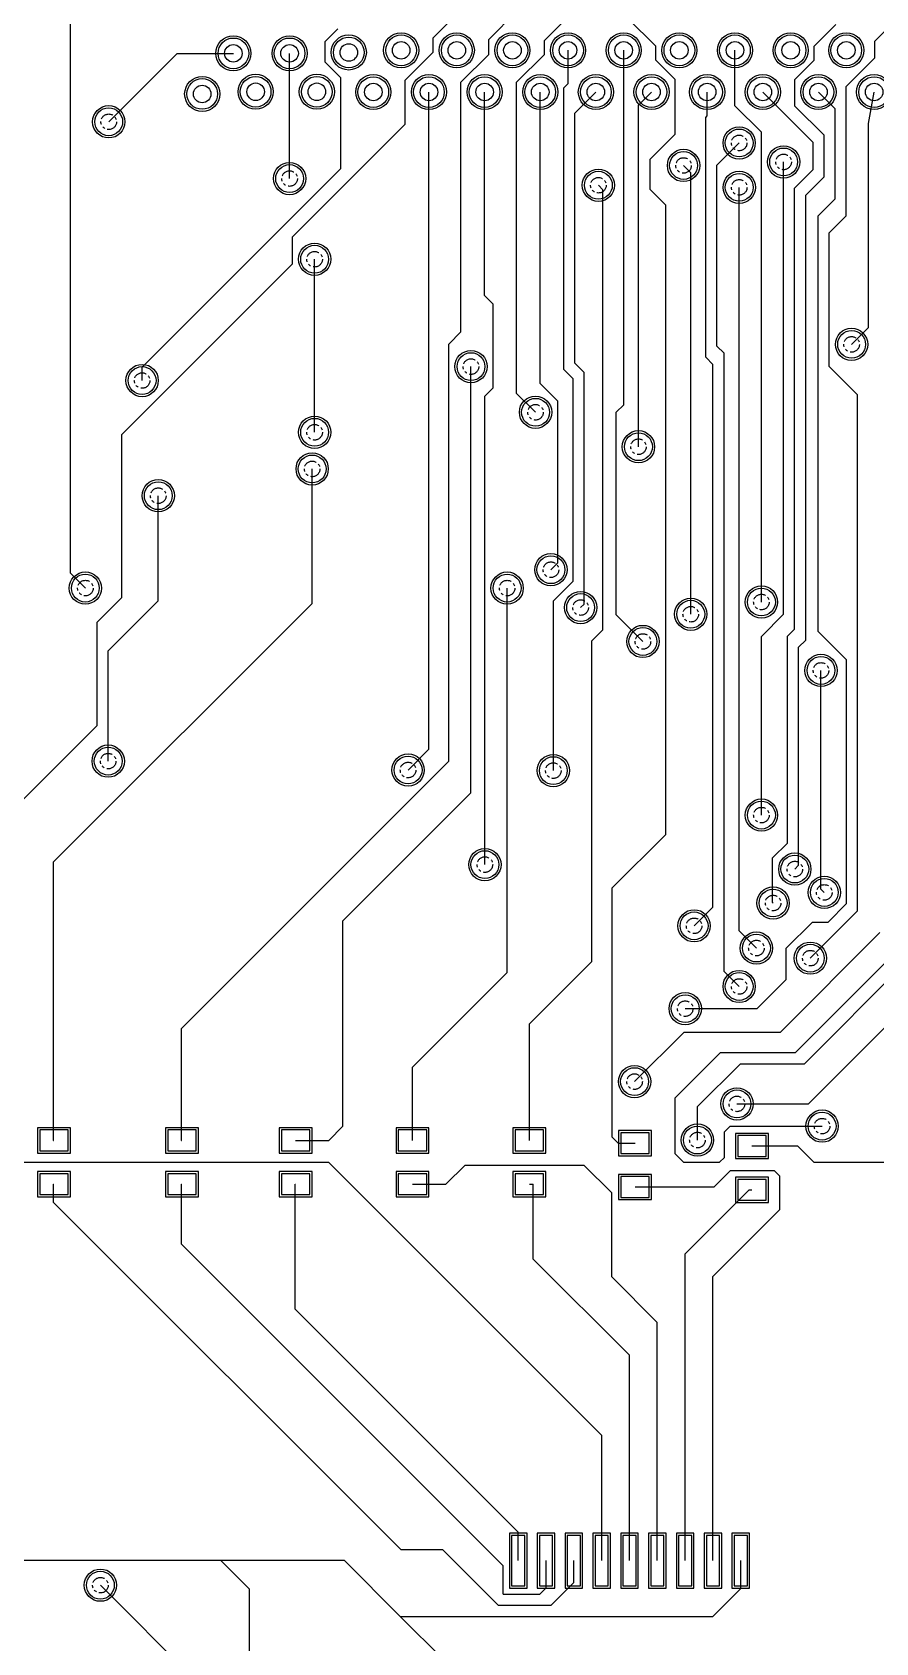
# Model space of a CAD drawing. Extents: x 208 to 628, y 649 to 1243.
# Drawn here: x 378.1 to 416.6, y 1131 to 1204.5 of the extents above; entities that cross this region are included whole.
import ezdxf

# ---------------------------------------------------------------- set-up
doc = ezdxf.new("R2010")
doc.units = 0
doc.header["$MEASUREMENT"] = 0
doc.linetypes.add('PHANTOM2', pattern=[1.25, 0.625, -0.125, 0.125, -0.125, 0.125, -0.125])
for name, color, linetype in [('BottomSolder', 6, 'CONTINUOUS'), ('MultiLayer', 9, 'CONTINUOUS'), ('PADHOLELAYER', 255, 'CONTINUOUS'), ('TOPLAYER', 250, 'CONTINUOUS'), ('TopPaste', 8, 'CONTINUOUS'), ('TopSolder', 216, 'CONTINUOUS'), ('VIAHOLELAYER', 255, 'PHANTOM2')]:
    doc.layers.add(name, color=color, linetype=linetype)

msp = doc.modelspace()

# ---------------------------------------------------------------- linework, layer by layer
at = {"layer": 'BottomSolder'}
for centre, radius in [((387.266, 1203.581), 0.802), ((389.831, 1203.581), 0.802), ((392.533, 1203.623), 0.802), ((394.923, 1203.719), 0.802), ((397.463, 1203.719), 0.802), ((400.003, 1203.719), 0.802), ((402.543, 1203.719), 0.802), ((405.083, 1203.719), 0.802), ((407.623, 1203.719), 0.802), ((410.163, 1203.719), 0.802), ((412.703, 1203.719), 0.802), ((415.243, 1203.719), 0.802), ((385.843, 1201.727), 0.802), ((388.282, 1201.828), 0.802), ((391.076, 1201.828), 0.802), ((393.653, 1201.814), 0.802), ((396.193, 1201.814), 0.802), ((398.733, 1201.814), 0.802), ((401.273, 1201.814), 0.802), ((403.813, 1201.814), 0.802), ((406.353, 1201.814), 0.802), ((408.893, 1201.814), 0.802), ((411.433, 1201.814), 0.802), ((413.973, 1201.814), 0.802), ((416.513, 1201.814), 0.802), ((381.576, 1200.457), 0.737), ((410.354, 1199.491), 0.737), ((407.814, 1198.463), 0.737), ((412.382, 1198.624), 0.737), ((389.831, 1197.866), 0.737), ((403.928, 1197.561), 0.737), ((410.356, 1197.465), 0.737), ((390.974, 1194.183), 0.737), ((415.485, 1190.297), 0.737), ((398.111, 1189.282), 0.737), ((383.1, 1188.646), 0.737), ((401.058, 1187.198), 0.737), ((390.974, 1186.283), 0.737), ((405.757, 1185.623), 0.737), ((390.862, 1184.611), 0.737), ((383.837, 1183.388), 0.737), ((401.76, 1180.01), 0.737), ((380.509, 1179.171), 0.737), ((399.762, 1179.171), 0.737), ((411.37, 1178.536), 0.737), ((403.115, 1178.282), 0.737), ((408.144, 1177.978), 0.737), ((405.959, 1176.734), 0.737), ((414.088, 1175.412), 0.737), ((381.551, 1171.272), 0.737), ((395.241, 1170.866), 0.737), ((401.871, 1170.84), 0.737), ((411.37, 1168.808), 0.737), ((398.746, 1166.548), 0.737), ((412.894, 1166.344), 0.737), ((411.904, 1164.795), 0.737), ((414.24, 1165.278), 0.737), ((408.297, 1163.754), 0.737), ((411.142, 1162.738), 0.737), ((413.602, 1162.278), 0.737), ((410.354, 1160.985), 0.737), ((407.89, 1159.973), 0.737), ((405.579, 1156.642), 0.737), ((410.253, 1155.626), 0.737), ((414.139, 1154.61), 0.737), ((408.449, 1153.975), 0.737), ((381.195, 1133.655), 0.737)]:
    msp.add_circle(centre, radius, dxfattribs=at)
at = {"layer": 'MultiLayer'}
for centre, radius in [((387.266, 1203.581), 0.7), ((389.831, 1203.581), 0.7), ((392.533, 1203.623), 0.7), ((394.923, 1203.719), 0.7), ((397.463, 1203.719), 0.7), ((400.003, 1203.719), 0.7), ((402.543, 1203.719), 0.7), ((405.083, 1203.719), 0.7), ((407.623, 1203.719), 0.7), ((410.163, 1203.719), 0.7), ((412.703, 1203.719), 0.7), ((415.243, 1203.719), 0.7), ((385.843, 1201.727), 0.7), ((388.282, 1201.828), 0.7), ((391.076, 1201.828), 0.7), ((393.653, 1201.814), 0.7), ((396.193, 1201.814), 0.7), ((398.733, 1201.814), 0.7), ((401.273, 1201.814), 0.7), ((403.813, 1201.814), 0.7), ((406.353, 1201.814), 0.7), ((408.893, 1201.814), 0.7), ((411.433, 1201.814), 0.7), ((413.973, 1201.814), 0.7), ((416.513, 1201.814), 0.7), ((381.576, 1200.457), 0.635), ((410.354, 1199.491), 0.635), ((412.382, 1198.624), 0.635), ((389.831, 1197.866), 0.635), ((407.814, 1198.463), 0.635), ((403.928, 1197.561), 0.635), ((410.356, 1197.465), 0.635), ((390.974, 1194.183), 0.635), ((415.485, 1190.297), 0.635), ((398.111, 1189.282), 0.635), ((383.1, 1188.646), 0.635), ((401.058, 1187.198), 0.635), ((390.974, 1186.283), 0.635), ((405.757, 1185.623), 0.635), ((390.862, 1184.611), 0.635), ((383.837, 1183.388), 0.635), ((401.76, 1180.01), 0.635), ((380.509, 1179.171), 0.635), ((399.762, 1179.171), 0.635), ((403.115, 1178.282), 0.635), ((408.144, 1177.978), 0.635), ((411.37, 1178.536), 0.635), ((405.959, 1176.734), 0.635), ((414.088, 1175.412), 0.635), ((381.551, 1171.272), 0.635), ((395.241, 1170.866), 0.635), ((401.871, 1170.84), 0.635), ((411.37, 1168.808), 0.635), ((398.746, 1166.548), 0.635), ((412.894, 1166.344), 0.635), ((411.904, 1164.795), 0.635), ((414.24, 1165.278), 0.635), ((408.297, 1163.754), 0.635), ((411.142, 1162.738), 0.635), ((413.602, 1162.278), 0.635), ((410.354, 1160.985), 0.635), ((407.89, 1159.973), 0.635), ((405.579, 1156.642), 0.635), ((410.253, 1155.626), 0.635), ((414.139, 1154.61), 0.635), ((408.449, 1153.975), 0.635), ((381.195, 1133.655), 0.635)]:
    msp.add_circle(centre, radius, dxfattribs=at)
at = {"layer": 'PADHOLELAYER'}
for centre in [(387.266, 1203.581), (389.831, 1203.581), (392.533, 1203.623), (394.923, 1203.719), (397.463, 1203.719), (400.003, 1203.719), (402.543, 1203.719), (405.083, 1203.719), (407.623, 1203.719), (410.163, 1203.719), (412.703, 1203.719), (415.243, 1203.719), (385.843, 1201.727), (388.282, 1201.828), (391.076, 1201.828), (393.653, 1201.814), (396.193, 1201.814), (398.733, 1201.814), (401.273, 1201.814), (403.813, 1201.814), (406.353, 1201.814), (408.893, 1201.814), (411.433, 1201.814), (413.973, 1201.814), (416.513, 1201.814)]:
    msp.add_circle(centre, 0.4, dxfattribs=at)
at = {"layer": 'TOPLAYER'}
for p, q in [((379.823, 1179.857), (379.823, 1207.188)), ((396.386, 1204.293), (397.27, 1205.177)), ((398.924, 1204.214), (400.196, 1205.486)), ((401.464, 1204.163), (402.925, 1205.624)), ((405.276, 1205.177), (406.546, 1203.907)), ((416.552, 1204.139), (417.59, 1205.177)), ((391.456, 1204.12), (392.036, 1204.7)), ((396.386, 1203.633), (396.386, 1204.293)), ((413.783, 1203.911), (414.767, 1204.894)), ((381.576, 1200.457), (384.7, 1203.581)), ((384.7, 1203.581), (387.266, 1203.581)), ((389.831, 1197.866), (389.831, 1203.581)), ((391.456, 1203.177), (391.456, 1204.12)), ((395.114, 1202.362), (396.386, 1203.633)), ((398.924, 1203.53), (398.924, 1204.214)), ((401.464, 1203.528), (401.464, 1204.163)), ((402.543, 1202.199), (402.543, 1203.719)), ((405.083, 1187.54), (405.083, 1203.719)), ((406.546, 1203.272), (406.546, 1203.907)), ((410.163, 1201.189), (410.163, 1203.719)), ((413.783, 1203.276), (413.783, 1203.911)), ((416.552, 1203.375), (416.552, 1204.139)), ((391.456, 1203.177), (392.168, 1202.466)), ((397.654, 1202.26), (398.924, 1203.53)), ((400.196, 1202.26), (401.464, 1203.528)), ((406.546, 1203.272), (407.433, 1202.385)), ((412.894, 1202.387), (413.783, 1203.276)), ((415.245, 1202.068), (416.552, 1203.375)), ((392.168, 1198.319), (392.168, 1202.466)), ((395.114, 1200.355), (395.114, 1202.362)), ((397.654, 1190.862), (397.654, 1202.26)), ((400.196, 1188.06), (400.196, 1202.26)), ((402.35, 1202.006), (402.543, 1202.199)), ((407.433, 1199.892), (407.433, 1202.385)), ((412.894, 1201.177), (412.894, 1202.387)), ((415.245, 1196.168), (415.245, 1202.068)), ((396.193, 1171.817), (396.193, 1201.814)), ((398.733, 1192.52), (398.733, 1201.814)), ((401.273, 1188.507), (401.273, 1201.814)), ((402.35, 1189.143), (402.35, 1202.006)), ((402.854, 1200.855), (403.813, 1201.814)), ((405.757, 1201.217), (406.353, 1201.814)), ((408.893, 1200.723), (408.893, 1201.814)), ((411.433, 1201.814), (413.729, 1199.518)), ((413.973, 1201.814), (414.741, 1201.046)), ((416.253, 1200.386), (416.513, 1201.814)), ((402.854, 1189.442), (402.854, 1200.855)), ((405.757, 1185.623), (405.757, 1201.217)), ((408.83, 1200.66), (408.893, 1200.723)), ((408.83, 1189.708), (408.83, 1200.66)), ((410.163, 1201.189), (411.37, 1199.982)), ((412.894, 1201.177), (414.233, 1199.839)), ((414.741, 1196.938), (414.741, 1201.046)), ((389.958, 1195.199), (395.114, 1200.355)), ((406.294, 1198.753), (407.433, 1199.892)), ((411.37, 1178.536), (411.37, 1199.982)), ((416.253, 1191.064), (416.253, 1200.386)), ((409.338, 1198.475), (410.354, 1199.491)), ((413.729, 1198.276), (413.729, 1199.518)), ((414.233, 1197.942), (414.233, 1199.839)), ((406.294, 1197.362), (406.294, 1198.753)), ((407.814, 1198.463), (408.144, 1198.133)), ((409.338, 1190.22), (409.338, 1198.475)), ((412.382, 1177.974), (412.382, 1198.624)), ((383.1, 1189.251), (392.168, 1198.319)), ((408.144, 1177.978), (408.144, 1198.133)), ((412.886, 1197.434), (413.729, 1198.276)), ((413.39, 1197.1), (414.233, 1197.942)), ((403.928, 1197.561), (404.131, 1197.358)), ((404.131, 1177.266), (404.131, 1197.358)), ((406.294, 1197.362), (407.001, 1196.654)), ((410.356, 1163.523), (410.356, 1197.465)), ((412.886, 1177.293), (412.886, 1197.434)), ((413.39, 1176.789), (413.39, 1197.1)), ((413.964, 1196.161), (414.741, 1196.938)), ((407.001, 1167.919), (407.001, 1196.654)), ((413.964, 1177.19), (413.964, 1196.161)), ((414.468, 1195.391), (415.245, 1196.168)), ((389.958, 1193.973), (389.958, 1195.199)), ((414.468, 1189.282), (414.468, 1195.391)), ((390.974, 1186.283), (390.974, 1194.183)), ((382.167, 1186.182), (389.958, 1193.973)), ((398.733, 1192.52), (399.127, 1192.125)), ((399.127, 1188.315), (399.127, 1192.125)), ((415.485, 1190.297), (416.253, 1191.064)), ((397.099, 1190.307), (397.654, 1190.862)), ((397.099, 1171.269), (397.099, 1190.307)), ((408.83, 1189.708), (409.157, 1189.382)), ((409.338, 1190.22), (409.668, 1189.89)), ((409.668, 1161.671), (409.668, 1189.89)), ((383.1, 1188.646), (383.1, 1189.251)), ((398.111, 1169.824), (398.111, 1189.282)), ((402.35, 1189.143), (402.772, 1188.722)), ((402.854, 1189.442), (403.276, 1189.02)), ((403.276, 1178.443), (403.276, 1189.02)), ((409.157, 1164.613), (409.157, 1189.382)), ((414.468, 1189.282), (415.757, 1187.993)), ((398.746, 1187.934), (399.127, 1188.315)), ((401.273, 1188.507), (402.07, 1187.71)), ((402.772, 1179.488), (402.772, 1188.722)), ((398.746, 1166.548), (398.746, 1187.934)), ((400.196, 1188.06), (401.058, 1187.198)), ((402.07, 1180.32), (402.07, 1187.71)), ((404.741, 1187.198), (405.083, 1187.54)), ((415.757, 1164.433), (415.757, 1187.993)), ((404.741, 1177.952), (404.741, 1187.198)), ((382.167, 1178.74), (382.167, 1186.182)), ((390.862, 1178.475), (390.862, 1184.611)), ((383.837, 1178.594), (383.837, 1183.388)), ((401.76, 1180.01), (402.07, 1180.32)), ((379.823, 1179.857), (380.509, 1179.171)), ((401.871, 1178.587), (402.772, 1179.488)), ((381.043, 1177.615), (382.167, 1178.74)), ((381.551, 1176.308), (383.837, 1178.594)), ((399.762, 1161.62), (399.762, 1179.171)), ((401.871, 1170.84), (401.871, 1178.587)), ((379.061, 1166.675), (390.862, 1178.475)), ((403.115, 1178.282), (403.276, 1178.443)), ((404.741, 1177.952), (405.959, 1176.734)), ((411.37, 1176.962), (412.382, 1177.974)), ((381.043, 1172.898), (381.043, 1177.615)), ((403.623, 1176.758), (404.131, 1177.266)), ((412.564, 1176.971), (412.886, 1177.293)), ((413.964, 1177.19), (415.253, 1175.901)), ((403.623, 1162.128), (403.623, 1176.758)), ((411.37, 1168.808), (411.37, 1176.962)), ((412.564, 1167.534), (412.564, 1176.971)), ((413.068, 1176.467), (413.39, 1176.789)), ((413.068, 1166.518), (413.068, 1176.467)), ((381.551, 1171.272), (381.551, 1176.308)), ((415.253, 1164.77), (415.253, 1175.901)), ((414.088, 1165.43), (414.088, 1175.412)), ((377.588, 1169.443), (381.043, 1172.898)), ((384.903, 1159.073), (397.099, 1171.269)), ((395.241, 1170.866), (396.193, 1171.817)), ((392.269, 1163.982), (398.111, 1169.824)), ((404.563, 1165.481), (407.001, 1167.919)), ((411.882, 1166.852), (412.564, 1167.534)), ((411.882, 1164.816), (411.882, 1166.852)), ((379.061, 1153.959), (379.061, 1166.675)), ((412.894, 1166.344), (413.068, 1166.518)), ((404.563, 1154.102), (404.563, 1165.481)), ((414.088, 1165.43), (414.24, 1165.278)), ((408.297, 1163.754), (409.157, 1164.613)), ((411.882, 1164.816), (411.904, 1164.795)), ((414.41, 1163.927), (415.253, 1164.77)), ((392.269, 1154.61), (392.269, 1163.982)), ((412.505, 1162.738), (413.694, 1163.927)), ((413.602, 1162.278), (415.757, 1164.433)), ((413.694, 1163.927), (414.41, 1163.927)), ((410.356, 1163.523), (411.142, 1162.738)), ((412.234, 1158.902), (416.78, 1163.449)), ((412.505, 1161.302), (412.505, 1162.738)), ((400.778, 1159.283), (403.623, 1162.128)), ((409.668, 1161.671), (410.354, 1160.985)), ((412.928, 1157.968), (417.296, 1162.337)), ((413.332, 1157.46), (417.8, 1161.929)), ((413.513, 1155.626), (420.141, 1162.253)), ((395.444, 1157.302), (399.762, 1161.62)), ((411.176, 1159.973), (412.505, 1161.302)), ((407.89, 1159.973), (411.176, 1159.973)), ((384.903, 1153.959), (384.903, 1159.073)), ((400.778, 1153.959), (400.778, 1159.283)), ((405.579, 1156.642), (407.84, 1158.902)), ((407.84, 1158.902), (412.234, 1158.902)), ((407.437, 1155.907), (409.498, 1157.968)), ((409.498, 1157.968), (412.928, 1157.968)), ((395.444, 1153.959), (395.444, 1157.302)), ((408.449, 1155.499), (410.411, 1157.46)), ((410.411, 1157.46), (413.332, 1157.46)), ((407.437, 1153.34), (407.437, 1155.907)), ((408.449, 1153.975), (408.449, 1155.499)), ((410.253, 1155.626), (413.513, 1155.626)), ((379.725, 1154.434), (378.425, 1154.434)), ((378.425, 1154.434), (378.425, 1153.484)), ((379.725, 1153.484), (379.725, 1154.434)), ((385.567, 1154.434), (384.267, 1154.434)), ((384.267, 1154.434), (384.267, 1153.484)), ((385.567, 1153.484), (385.567, 1154.434)), ((390.758, 1154.434), (389.458, 1154.434)), ((389.458, 1154.434), (389.458, 1153.484)), ((390.758, 1153.484), (390.758, 1154.434)), ((391.618, 1153.959), (392.269, 1154.61)), ((396.092, 1154.434), (394.792, 1154.434)), ((394.792, 1154.434), (394.792, 1153.484)), ((396.092, 1153.484), (396.092, 1154.434)), ((401.426, 1154.434), (400.126, 1154.434)), ((400.126, 1154.434), (400.126, 1153.484)), ((401.426, 1153.484), (401.426, 1154.434)), ((406.252, 1154.307), (404.952, 1154.307)), ((404.952, 1154.307), (404.952, 1153.357)), ((406.252, 1153.357), (406.252, 1154.307)), ((409.683, 1154.356), (409.937, 1154.61)), ((409.683, 1153.184), (409.683, 1154.356)), ((409.937, 1154.61), (414.139, 1154.61)), ((379.061, 1153.959), (379.075, 1153.959)), ((384.903, 1153.959), (384.917, 1153.959)), ((390.108, 1153.959), (391.618, 1153.959)), ((395.442, 1153.959), (395.444, 1153.959)), ((400.776, 1153.959), (400.778, 1153.959)), ((404.563, 1154.102), (404.833, 1153.832)), ((404.833, 1153.832), (405.602, 1153.832)), ((411.586, 1154.18), (410.286, 1154.18)), ((410.286, 1154.18), (410.286, 1153.23)), ((410.936, 1153.705), (413.012, 1153.705)), ((411.586, 1153.23), (411.586, 1154.18)), ((413.012, 1153.705), (413.758, 1152.959)), ((376.191, 1152.959), (391.609, 1152.959)), ((378.425, 1153.484), (379.725, 1153.484)), ((384.267, 1153.484), (385.567, 1153.484)), ((389.458, 1153.484), (390.758, 1153.484)), ((391.609, 1152.959), (404.078, 1140.49)), ((394.792, 1153.484), (396.092, 1153.484)), ((396.968, 1151.959), (397.841, 1152.832)), ((397.841, 1152.832), (403.268, 1152.832)), ((400.126, 1153.484), (401.426, 1153.484)), ((403.268, 1152.832), (404.538, 1151.562)), ((404.952, 1153.357), (406.252, 1153.357)), ((407.437, 1153.34), (407.814, 1152.962)), ((407.814, 1152.962), (409.461, 1152.962)), ((409.461, 1152.962), (409.683, 1153.184)), ((410.286, 1153.23), (411.586, 1153.23)), ((413.758, 1152.959), (422.876, 1152.959)), ((379.725, 1152.434), (378.425, 1152.434)), ((378.425, 1152.434), (378.425, 1151.484)), ((379.725, 1151.484), (379.725, 1152.434)), ((385.567, 1152.434), (384.267, 1152.434)), ((384.267, 1152.434), (384.267, 1151.484)), ((385.567, 1151.484), (385.567, 1152.434)), ((390.758, 1152.434), (389.458, 1152.434)), ((389.458, 1152.434), (389.458, 1151.484)), ((390.758, 1151.484), (390.758, 1152.434)), ((396.092, 1152.434), (394.792, 1152.434)), ((394.792, 1152.434), (394.792, 1151.484)), ((396.092, 1151.484), (396.092, 1152.434)), ((401.426, 1152.434), (400.126, 1152.434)), ((400.126, 1152.434), (400.126, 1151.484)), ((401.426, 1151.484), (401.426, 1152.434)), ((406.252, 1152.307), (404.952, 1152.307)), ((404.952, 1152.307), (404.952, 1151.357)), ((406.252, 1151.357), (406.252, 1152.307)), ((409.219, 1151.832), (409.965, 1152.578)), ((409.965, 1152.578), (411.954, 1152.578)), ((411.586, 1152.18), (410.286, 1152.18)), ((410.286, 1152.18), (410.286, 1151.23)), ((411.586, 1151.23), (411.586, 1152.18)), ((411.954, 1152.578), (412.208, 1152.324)), ((412.208, 1150.8), (412.208, 1152.324)), ((378.425, 1151.484), (379.725, 1151.484)), ((379.061, 1151.959), (379.075, 1151.959)), ((379.061, 1151.13), (379.061, 1151.959)), ((384.267, 1151.484), (385.567, 1151.484)), ((384.903, 1151.959), (384.917, 1151.959)), ((384.903, 1149.225), (384.903, 1151.959)), ((389.458, 1151.484), (390.758, 1151.484)), ((390.085, 1151.959), (390.108, 1151.959)), ((390.085, 1146.25), (390.085, 1151.959)), ((394.792, 1151.484), (396.092, 1151.484)), ((395.442, 1151.959), (396.968, 1151.959)), ((400.126, 1151.484), (401.426, 1151.484)), ((400.776, 1151.959), (400.956, 1151.959)), ((400.956, 1148.539), (400.956, 1151.959)), ((404.538, 1147.726), (404.538, 1151.562)), ((404.952, 1151.357), (406.252, 1151.357)), ((405.602, 1151.832), (409.219, 1151.832)), ((407.888, 1148.781), (410.811, 1151.705)), ((410.811, 1151.705), (410.936, 1151.705)), ((379.061, 1151.13), (394.911, 1135.28)), ((409.158, 1147.749), (412.208, 1150.8)), ((410.286, 1151.23), (411.586, 1151.23)), ((384.903, 1149.225), (399.585, 1134.544)), ((400.956, 1148.539), (405.348, 1144.148)), ((407.888, 1134.776), (407.888, 1148.781)), ((404.538, 1147.726), (406.618, 1145.646)), ((409.158, 1134.776), (409.158, 1147.749)), ((390.085, 1146.25), (400.268, 1136.068)), ((406.618, 1134.776), (406.618, 1145.646)), ((405.348, 1134.776), (405.348, 1144.148)), ((404.078, 1134.776), (404.078, 1140.49)), ((400.568, 1135.926), (399.968, 1135.926)), ((399.968, 1135.926), (399.968, 1133.626)), ((400.268, 1134.776), (400.268, 1136.068)), ((400.568, 1133.626), (400.568, 1135.926)), ((401.838, 1135.926), (401.238, 1135.926)), ((401.238, 1135.926), (401.238, 1133.626)), ((401.838, 1133.626), (401.838, 1135.926)), ((403.108, 1135.926), (402.508, 1135.926)), ((402.508, 1135.926), (402.508, 1133.626)), ((403.108, 1133.626), (403.108, 1135.926)), ((404.378, 1135.926), (403.778, 1135.926)), ((403.778, 1135.926), (403.778, 1133.626)), ((404.378, 1133.626), (404.378, 1135.926)), ((405.648, 1135.926), (405.048, 1135.926)), ((405.048, 1135.926), (405.048, 1133.626)), ((405.648, 1133.626), (405.648, 1135.926)), ((406.918, 1135.926), (406.318, 1135.926)), ((406.318, 1135.926), (406.318, 1133.626)), ((406.918, 1133.626), (406.918, 1135.926)), ((408.188, 1135.926), (407.588, 1135.926)), ((407.588, 1135.926), (407.588, 1133.626)), ((408.188, 1133.626), (408.188, 1135.926)), ((409.458, 1135.926), (408.858, 1135.926)), ((408.858, 1135.926), (408.858, 1133.626)), ((409.458, 1133.626), (409.458, 1135.926)), ((410.728, 1135.926), (410.128, 1135.926)), ((410.128, 1135.926), (410.128, 1133.626)), ((410.728, 1133.626), (410.728, 1135.926)), ((394.911, 1135.28), (396.816, 1135.28)), ((396.816, 1135.28), (399.352, 1132.744)), ((375.249, 1134.798), (386.681, 1134.798)), ((386.681, 1134.798), (388.002, 1133.477)), ((386.681, 1134.798), (392.32, 1134.798)), ((392.32, 1134.798), (394.886, 1132.232)), ((399.585, 1133.248), (399.585, 1134.544)), ((401.538, 1133.528), (401.538, 1134.776)), ((402.808, 1133.782), (402.808, 1134.776)), ((410.428, 1133.502), (410.428, 1134.776)), ((401.769, 1132.744), (402.808, 1133.782)), ((381.195, 1133.655), (387.037, 1127.813)), ((388.002, 1091.414), (388.002, 1133.477)), ((399.585, 1133.248), (401.258, 1133.248)), ((399.968, 1133.626), (400.568, 1133.626)), ((401.238, 1133.626), (401.838, 1133.626)), ((401.258, 1133.248), (401.538, 1133.528)), ((402.508, 1133.626), (403.108, 1133.626)), ((403.778, 1133.626), (404.378, 1133.626)), ((405.048, 1133.626), (405.648, 1133.626)), ((406.318, 1133.626), (406.918, 1133.626)), ((407.588, 1133.626), (408.188, 1133.626)), ((408.858, 1133.626), (409.458, 1133.626)), ((409.158, 1132.232), (410.428, 1133.502)), ((410.128, 1133.626), (410.728, 1133.626)), ((394.886, 1132.232), (409.158, 1132.232)), ((394.886, 1132.232), (396.867, 1130.251)), ((399.352, 1132.744), (401.769, 1132.744))]:
    msp.add_line(p, q, dxfattribs=at)
for centre, radius in [((387.266, 1203.581), 0.7), ((389.831, 1203.581), 0.7), ((392.533, 1203.623), 0.7), ((394.923, 1203.719), 0.7), ((397.463, 1203.719), 0.7), ((400.003, 1203.719), 0.7), ((402.543, 1203.719), 0.7), ((405.083, 1203.719), 0.7), ((407.623, 1203.719), 0.7), ((410.163, 1203.719), 0.7), ((412.703, 1203.719), 0.7), ((415.243, 1203.719), 0.7), ((385.843, 1201.727), 0.7), ((388.282, 1201.828), 0.7), ((391.076, 1201.828), 0.7), ((393.653, 1201.814), 0.7), ((396.193, 1201.814), 0.7), ((398.733, 1201.814), 0.7), ((401.273, 1201.814), 0.7), ((403.813, 1201.814), 0.7), ((406.353, 1201.814), 0.7), ((408.893, 1201.814), 0.7), ((411.433, 1201.814), 0.7), ((413.973, 1201.814), 0.7), ((416.513, 1201.814), 0.7), ((381.576, 1200.457), 0.635), ((410.354, 1199.491), 0.635), ((412.382, 1198.624), 0.635), ((389.831, 1197.866), 0.635), ((407.814, 1198.463), 0.635), ((403.928, 1197.561), 0.635), ((410.356, 1197.465), 0.635), ((390.974, 1194.183), 0.635), ((415.485, 1190.297), 0.635), ((398.111, 1189.282), 0.635), ((383.1, 1188.646), 0.635), ((401.058, 1187.198), 0.635), ((390.974, 1186.283), 0.635), ((405.757, 1185.623), 0.635), ((390.862, 1184.611), 0.635), ((383.837, 1183.388), 0.635), ((401.76, 1180.01), 0.635), ((380.509, 1179.171), 0.635), ((399.762, 1179.171), 0.635), ((403.115, 1178.282), 0.635), ((408.144, 1177.978), 0.635), ((411.37, 1178.536), 0.635), ((405.959, 1176.734), 0.635), ((414.088, 1175.412), 0.635), ((381.551, 1171.272), 0.635), ((395.241, 1170.866), 0.635), ((401.871, 1170.84), 0.635), ((411.37, 1168.808), 0.635), ((398.746, 1166.548), 0.635), ((412.894, 1166.344), 0.635), ((411.904, 1164.795), 0.635), ((414.24, 1165.278), 0.635), ((408.297, 1163.754), 0.635), ((411.142, 1162.738), 0.635), ((413.602, 1162.278), 0.635), ((410.354, 1160.985), 0.635), ((407.89, 1159.973), 0.635), ((405.579, 1156.642), 0.635), ((410.253, 1155.626), 0.635), ((414.139, 1154.61), 0.635), ((408.449, 1153.975), 0.635), ((381.195, 1133.655), 0.635)]:
    msp.add_circle(centre, radius, dxfattribs=at)
at = {"layer": 'TopPaste'}
for p, q in [((379.725, 1154.434), (378.425, 1154.434)), ((378.425, 1154.434), (378.425, 1153.484)), ((379.725, 1153.484), (379.725, 1154.434)), ((385.567, 1154.434), (384.267, 1154.434)), ((384.267, 1154.434), (384.267, 1153.484)), ((385.567, 1153.484), (385.567, 1154.434)), ((390.758, 1154.434), (389.458, 1154.434)), ((389.458, 1154.434), (389.458, 1153.484)), ((390.758, 1153.484), (390.758, 1154.434)), ((396.092, 1154.434), (394.792, 1154.434)), ((394.792, 1154.434), (394.792, 1153.484)), ((396.092, 1153.484), (396.092, 1154.434)), ((401.426, 1154.434), (400.126, 1154.434)), ((400.126, 1154.434), (400.126, 1153.484)), ((401.426, 1153.484), (401.426, 1154.434)), ((406.252, 1154.307), (404.952, 1154.307)), ((404.952, 1154.307), (404.952, 1153.357)), ((406.252, 1153.357), (406.252, 1154.307)), ((411.586, 1154.18), (410.286, 1154.18)), ((410.286, 1154.18), (410.286, 1153.23)), ((411.586, 1153.23), (411.586, 1154.18)), ((378.425, 1153.484), (379.725, 1153.484)), ((384.267, 1153.484), (385.567, 1153.484)), ((389.458, 1153.484), (390.758, 1153.484)), ((394.792, 1153.484), (396.092, 1153.484)), ((400.126, 1153.484), (401.426, 1153.484)), ((404.952, 1153.357), (406.252, 1153.357)), ((410.286, 1153.23), (411.586, 1153.23)), ((379.725, 1152.434), (378.425, 1152.434)), ((378.425, 1152.434), (378.425, 1151.484)), ((379.725, 1151.484), (379.725, 1152.434)), ((385.567, 1152.434), (384.267, 1152.434)), ((384.267, 1152.434), (384.267, 1151.484)), ((385.567, 1151.484), (385.567, 1152.434)), ((390.758, 1152.434), (389.458, 1152.434)), ((389.458, 1152.434), (389.458, 1151.484)), ((390.758, 1151.484), (390.758, 1152.434)), ((396.092, 1152.434), (394.792, 1152.434)), ((394.792, 1152.434), (394.792, 1151.484)), ((396.092, 1151.484), (396.092, 1152.434)), ((401.426, 1152.434), (400.126, 1152.434)), ((400.126, 1152.434), (400.126, 1151.484)), ((401.426, 1151.484), (401.426, 1152.434)), ((406.252, 1152.307), (404.952, 1152.307)), ((404.952, 1152.307), (404.952, 1151.357)), ((406.252, 1151.357), (406.252, 1152.307)), ((411.586, 1152.18), (410.286, 1152.18)), ((410.286, 1152.18), (410.286, 1151.23)), ((411.586, 1151.23), (411.586, 1152.18)), ((378.425, 1151.484), (379.725, 1151.484)), ((384.267, 1151.484), (385.567, 1151.484)), ((389.458, 1151.484), (390.758, 1151.484)), ((394.792, 1151.484), (396.092, 1151.484)), ((400.126, 1151.484), (401.426, 1151.484)), ((404.952, 1151.357), (406.252, 1151.357)), ((410.286, 1151.23), (411.586, 1151.23)), ((400.568, 1135.926), (399.968, 1135.926)), ((399.968, 1135.926), (399.968, 1133.626)), ((400.568, 1133.626), (400.568, 1135.926)), ((401.838, 1135.926), (401.238, 1135.926)), ((401.238, 1135.926), (401.238, 1133.626)), ((401.838, 1133.626), (401.838, 1135.926)), ((403.108, 1135.926), (402.508, 1135.926)), ((402.508, 1135.926), (402.508, 1133.626)), ((403.108, 1133.626), (403.108, 1135.926)), ((404.378, 1135.926), (403.778, 1135.926)), ((403.778, 1135.926), (403.778, 1133.626)), ((404.378, 1133.626), (404.378, 1135.926)), ((405.648, 1135.926), (405.048, 1135.926)), ((405.048, 1135.926), (405.048, 1133.626)), ((405.648, 1133.626), (405.648, 1135.926)), ((406.918, 1135.926), (406.318, 1135.926)), ((406.318, 1135.926), (406.318, 1133.626)), ((406.918, 1133.626), (406.918, 1135.926)), ((408.188, 1135.926), (407.588, 1135.926)), ((407.588, 1135.926), (407.588, 1133.626)), ((408.188, 1133.626), (408.188, 1135.926)), ((409.458, 1135.926), (408.858, 1135.926)), ((408.858, 1135.926), (408.858, 1133.626)), ((409.458, 1133.626), (409.458, 1135.926)), ((410.728, 1135.926), (410.128, 1135.926)), ((410.128, 1135.926), (410.128, 1133.626)), ((410.728, 1133.626), (410.728, 1135.926)), ((399.968, 1133.626), (400.568, 1133.626)), ((401.238, 1133.626), (401.838, 1133.626)), ((402.508, 1133.626), (403.108, 1133.626)), ((403.778, 1133.626), (404.378, 1133.626)), ((405.048, 1133.626), (405.648, 1133.626)), ((406.318, 1133.626), (406.918, 1133.626)), ((407.588, 1133.626), (408.188, 1133.626)), ((408.858, 1133.626), (409.458, 1133.626)), ((410.128, 1133.626), (410.728, 1133.626))]:
    msp.add_line(p, q, dxfattribs=at)
at = {"layer": 'TopSolder'}
for p, q in [((379.826, 1154.535), (378.323, 1154.535)), ((378.323, 1154.535), (378.323, 1153.382)), ((379.826, 1153.382), (379.826, 1154.535)), ((385.668, 1154.535), (384.165, 1154.535)), ((384.165, 1154.535), (384.165, 1153.382)), ((385.668, 1153.382), (385.668, 1154.535)), ((390.859, 1154.535), (389.356, 1154.535)), ((389.356, 1154.535), (389.356, 1153.382)), ((390.859, 1153.382), (390.859, 1154.535)), ((396.193, 1154.535), (394.69, 1154.535)), ((394.69, 1154.535), (394.69, 1153.382)), ((396.193, 1153.382), (396.193, 1154.535)), ((401.527, 1154.535), (400.024, 1154.535)), ((400.024, 1154.535), (400.024, 1153.382)), ((401.527, 1153.382), (401.527, 1154.535)), ((406.353, 1154.408), (404.85, 1154.408)), ((404.85, 1154.408), (404.85, 1153.255)), ((406.353, 1153.255), (406.353, 1154.408)), ((411.687, 1154.281), (410.184, 1154.281)), ((410.184, 1154.281), (410.184, 1153.128)), ((411.687, 1153.128), (411.687, 1154.281)), ((378.323, 1153.382), (379.826, 1153.382)), ((384.165, 1153.382), (385.668, 1153.382)), ((389.356, 1153.382), (390.859, 1153.382)), ((394.69, 1153.382), (396.193, 1153.382)), ((400.024, 1153.382), (401.527, 1153.382)), ((404.85, 1153.255), (406.353, 1153.255)), ((410.184, 1153.128), (411.687, 1153.128)), ((379.826, 1152.535), (378.323, 1152.535)), ((378.323, 1152.535), (378.323, 1151.382)), ((379.826, 1151.382), (379.826, 1152.535)), ((385.668, 1152.535), (384.165, 1152.535)), ((384.165, 1152.535), (384.165, 1151.382)), ((385.668, 1151.382), (385.668, 1152.535)), ((390.859, 1152.535), (389.356, 1152.535)), ((389.356, 1152.535), (389.356, 1151.382)), ((390.859, 1151.382), (390.859, 1152.535)), ((396.193, 1152.535), (394.69, 1152.535)), ((394.69, 1152.535), (394.69, 1151.382)), ((396.193, 1151.382), (396.193, 1152.535)), ((401.527, 1152.535), (400.024, 1152.535)), ((400.024, 1152.535), (400.024, 1151.382)), ((401.527, 1151.382), (401.527, 1152.535)), ((406.353, 1152.408), (404.85, 1152.408)), ((404.85, 1152.408), (404.85, 1151.255)), ((406.353, 1151.255), (406.353, 1152.408)), ((411.687, 1152.281), (410.184, 1152.281)), ((410.184, 1152.281), (410.184, 1151.128)), ((411.687, 1151.128), (411.687, 1152.281)), ((378.323, 1151.382), (379.826, 1151.382)), ((384.165, 1151.382), (385.668, 1151.382)), ((389.356, 1151.382), (390.859, 1151.382)), ((394.69, 1151.382), (396.193, 1151.382)), ((400.024, 1151.382), (401.527, 1151.382)), ((404.85, 1151.255), (406.353, 1151.255)), ((410.184, 1151.128), (411.687, 1151.128)), ((400.669, 1136.027), (399.866, 1136.027)), ((399.866, 1136.027), (399.866, 1133.524)), ((400.669, 1133.524), (400.669, 1136.027)), ((401.939, 1136.027), (401.136, 1136.027)), ((401.136, 1136.027), (401.136, 1133.524)), ((401.939, 1133.524), (401.939, 1136.027)), ((403.209, 1136.027), (402.406, 1136.027)), ((402.406, 1136.027), (402.406, 1133.524)), ((403.209, 1133.524), (403.209, 1136.027)), ((404.479, 1136.027), (403.676, 1136.027)), ((403.676, 1136.027), (403.676, 1133.524)), ((404.479, 1133.524), (404.479, 1136.027)), ((405.749, 1136.027), (404.946, 1136.027)), ((404.946, 1136.027), (404.946, 1133.524)), ((405.749, 1133.524), (405.749, 1136.027)), ((407.019, 1136.027), (406.216, 1136.027)), ((406.216, 1136.027), (406.216, 1133.524)), ((407.019, 1133.524), (407.019, 1136.027)), ((408.289, 1136.027), (407.486, 1136.027)), ((407.486, 1136.027), (407.486, 1133.524)), ((408.289, 1133.524), (408.289, 1136.027)), ((409.559, 1136.027), (408.756, 1136.027)), ((408.756, 1136.027), (408.756, 1133.524)), ((409.559, 1133.524), (409.559, 1136.027)), ((410.829, 1136.027), (410.026, 1136.027)), ((410.026, 1136.027), (410.026, 1133.524)), ((410.829, 1133.524), (410.829, 1136.027)), ((399.866, 1133.524), (400.669, 1133.524)), ((401.136, 1133.524), (401.939, 1133.524)), ((402.406, 1133.524), (403.209, 1133.524)), ((403.676, 1133.524), (404.479, 1133.524)), ((404.946, 1133.524), (405.749, 1133.524)), ((406.216, 1133.524), (407.019, 1133.524)), ((407.486, 1133.524), (408.289, 1133.524)), ((408.756, 1133.524), (409.559, 1133.524)), ((410.026, 1133.524), (410.829, 1133.524))]:
    msp.add_line(p, q, dxfattribs=at)
for centre, radius in [((387.266, 1203.581), 0.802), ((389.831, 1203.581), 0.802), ((392.533, 1203.623), 0.802), ((394.923, 1203.719), 0.802), ((397.463, 1203.719), 0.802), ((400.003, 1203.719), 0.802), ((402.543, 1203.719), 0.802), ((405.083, 1203.719), 0.802), ((407.623, 1203.719), 0.802), ((410.163, 1203.719), 0.802), ((412.703, 1203.719), 0.802), ((415.243, 1203.719), 0.802), ((385.843, 1201.727), 0.802), ((388.282, 1201.828), 0.802), ((391.076, 1201.828), 0.802), ((393.653, 1201.814), 0.802), ((396.193, 1201.814), 0.802), ((398.733, 1201.814), 0.802), ((401.273, 1201.814), 0.802), ((403.813, 1201.814), 0.802), ((406.353, 1201.814), 0.802), ((408.893, 1201.814), 0.802), ((411.433, 1201.814), 0.802), ((413.973, 1201.814), 0.802), ((416.513, 1201.814), 0.802), ((381.576, 1200.457), 0.737), ((410.354, 1199.491), 0.737), ((407.814, 1198.463), 0.737), ((412.382, 1198.624), 0.737), ((389.831, 1197.866), 0.737), ((403.928, 1197.561), 0.737), ((410.356, 1197.465), 0.737), ((390.974, 1194.183), 0.737), ((415.485, 1190.297), 0.737), ((398.111, 1189.282), 0.737), ((383.1, 1188.646), 0.737), ((401.058, 1187.198), 0.737), ((390.974, 1186.283), 0.737), ((405.757, 1185.623), 0.737), ((390.862, 1184.611), 0.737), ((383.837, 1183.388), 0.737), ((401.76, 1180.01), 0.737), ((380.509, 1179.171), 0.737), ((399.762, 1179.171), 0.737), ((411.37, 1178.536), 0.737), ((403.115, 1178.282), 0.737), ((408.144, 1177.978), 0.737), ((405.959, 1176.734), 0.737), ((414.088, 1175.412), 0.737), ((381.551, 1171.272), 0.737), ((395.241, 1170.866), 0.737), ((401.871, 1170.84), 0.737), ((411.37, 1168.808), 0.737), ((398.746, 1166.548), 0.737), ((412.894, 1166.344), 0.737), ((411.904, 1164.795), 0.737), ((414.24, 1165.278), 0.737), ((408.297, 1163.754), 0.737), ((411.142, 1162.738), 0.737), ((413.602, 1162.278), 0.737), ((410.354, 1160.985), 0.737), ((407.89, 1159.973), 0.737), ((405.579, 1156.642), 0.737), ((410.253, 1155.626), 0.737), ((414.139, 1154.61), 0.737), ((408.449, 1153.975), 0.737), ((381.195, 1133.655), 0.737)]:
    msp.add_circle(centre, radius, dxfattribs=at)
at = {"layer": 'VIAHOLELAYER'}
for centre in [(381.576, 1200.457), (410.354, 1199.491), (407.814, 1198.463), (412.382, 1198.624), (389.831, 1197.866), (403.928, 1197.561), (410.356, 1197.465), (390.974, 1194.183), (415.485, 1190.297), (398.111, 1189.282), (383.1, 1188.646), (401.058, 1187.198), (390.974, 1186.283), (405.757, 1185.623), (390.862, 1184.611), (383.837, 1183.388), (401.76, 1180.01), (380.509, 1179.171), (399.762, 1179.171), (403.115, 1178.282), (411.37, 1178.536), (408.144, 1177.978), (405.959, 1176.734), (414.088, 1175.412), (381.551, 1171.272), (395.241, 1170.866), (401.871, 1170.84), (411.37, 1168.808), (398.746, 1166.548), (412.894, 1166.344), (414.24, 1165.278), (411.904, 1164.795), (408.297, 1163.754), (411.142, 1162.738), (413.602, 1162.278), (410.354, 1160.985), (407.89, 1159.973), (405.579, 1156.642), (410.253, 1155.626), (408.449, 1153.975), (414.139, 1154.61), (381.195, 1133.655)]:
    msp.add_circle(centre, 0.356, dxfattribs=at)

doc.saveas('drawing.dxf')
